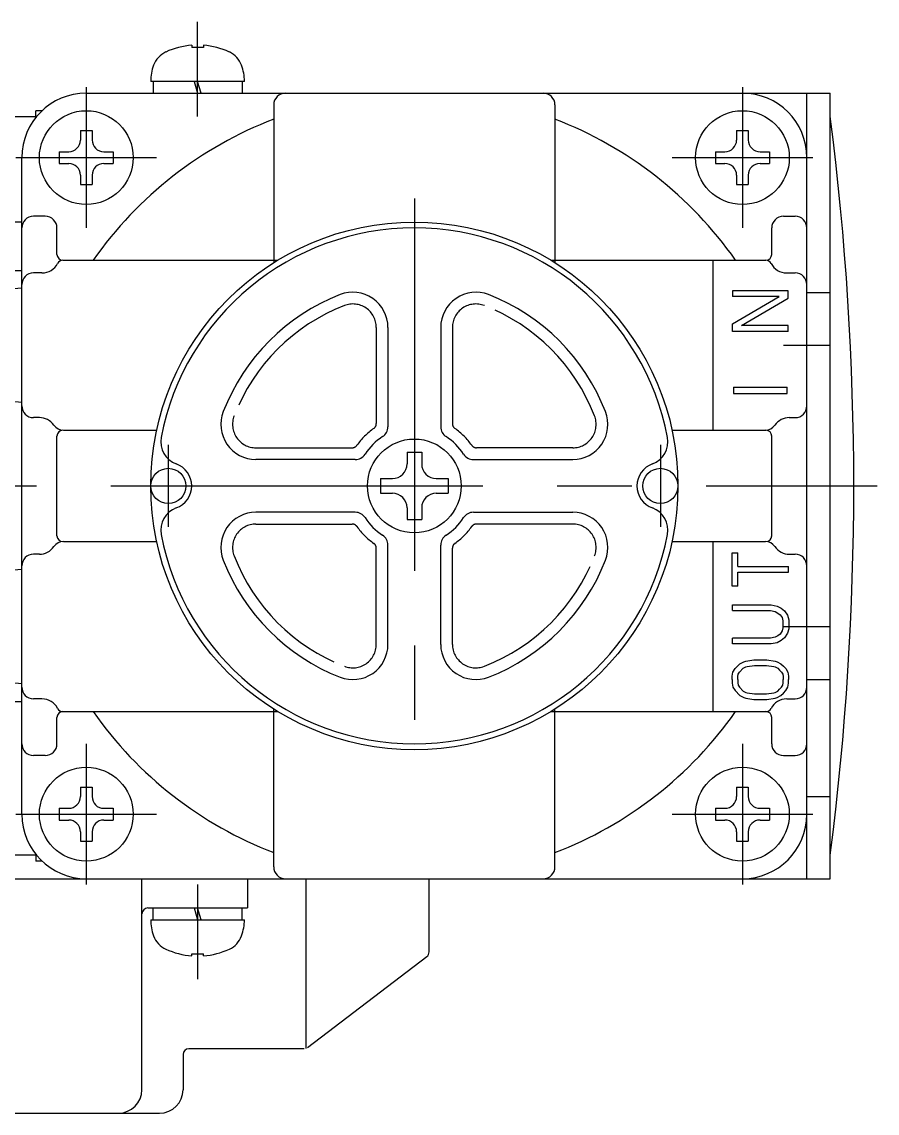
# Model space of a CAD drawing. Extents: x -260 to 40, y -107 to 195.
# Drawn here: x -165.7 to -92.7, y 101.5 to 194.6 of the extents above; entities that cross this region are included whole.
import ezdxf

# ---------------------------------------------------------------- set-up
doc = ezdxf.new("R2010")
doc.units = 0
doc.linetypes.add('CENTER', pattern=[50.8, 31.75, -6.35, 6.35, -6.35])
doc.linetypes.add('DASHED', pattern=[19.05, 12.7, -6.35])
doc.layers.get('0').update_dxf_attribs({"linetype": 'CONTINUOUS'})
doc.layers.add('CENTER', color=1, linetype='CENTER')

msp = doc.modelspace()

# ---------------------------------------------------------------- linework, layer by layer
at = {"color": 7, "linetype": 'CONTINUOUS'}
for p, q in [((-151.212, 192.57), (-151.212, 192.389)), ((-150.212, 192.389), (-151.212, 192.389)), ((-150.212, 192.57), (-150.212, 192.389)), ((-146.712, 189.489), (-154.712, 189.489)), ((-154.512, 189.489), (-154.512, 188.489)), ((-151.012, 189.489), (-150.712, 188.489)), ((-150.412, 188.489), (-150.712, 189.489)), ((-146.912, 189.489), (-146.912, 188.489)), ((-160.248, 188.489), (-96.712, 188.489)), ((-98.712, 121.489), (-98.712, 188.489)), ((-96.712, 121.489), (-96.712, 188.489)), ((-144.212, 187.489), (-144.212, 174.022)), ((-120.212, 187.489), (-120.212, 174.022)), ((-184.912, 186.489), (-164.512, 186.489)), ((-164.512, 186.418), (-164.512, 186.989)), ((-163.987, 186.989), (-164.512, 186.989)), ((-160.712, 185.289), (-160.712, 184.489)), ((-160.712, 185.289), (-159.712, 185.289)), ((-159.712, 185.289), (-159.712, 184.489)), ((-104.712, 185.289), (-104.712, 184.489)), ((-104.712, 185.289), (-103.712, 185.289)), ((-103.712, 185.289), (-103.712, 184.489)), ((-162.512, 183.489), (-162.512, 182.489)), ((-162.512, 183.489), (-161.712, 183.489)), ((-158.712, 183.489), (-157.912, 183.489)), ((-157.912, 183.489), (-157.912, 182.489)), ((-106.512, 183.489), (-105.712, 183.489)), ((-106.512, 183.489), (-106.512, 182.489)), ((-102.712, 183.489), (-101.912, 183.489)), ((-101.912, 183.489), (-101.912, 182.489)), ((-165.712, 126.99), (-165.712, 182.989)), ((-162.512, 182.489), (-161.712, 182.489)), ((-158.712, 182.489), (-157.912, 182.489)), ((-106.512, 182.489), (-105.712, 182.489)), ((-102.712, 182.489), (-101.912, 182.489)), ((-160.712, 181.489), (-160.712, 180.689)), ((-160.712, 180.689), (-159.712, 180.689)), ((-159.712, 181.489), (-159.712, 180.689)), ((-104.712, 181.489), (-104.712, 180.689)), ((-104.712, 180.689), (-103.712, 180.689)), ((-103.712, 181.489), (-103.712, 180.689)), ((-163.712, 177.989), (-164.712, 177.989)), ((-100.712, 177.989), (-99.712, 177.989)), ((-165.712, 177.489), (-186.712, 177.489)), ((-162.712, 174.739), (-162.712, 176.989)), ((-101.712, 174.739), (-101.712, 176.989)), ((-162.212, 174.239), (-143.86, 174.239)), ((-120.563, 174.239), (-102.212, 174.239)), ((-106.706, 159.739), (-106.706, 174.239)), ((-186.712, 173.364), (-165.712, 173.364)), ((-163.99, 173.154), (-164.712, 173.154)), ((-100.434, 173.154), (-99.712, 173.154)), ((-165.712, 171.864), (-175.255, 171.029)), ((-100.306, 171.636), (-105.055, 171.636)), ((-105.055, 171.636), (-105.055, 171.13)), ((-100.306, 170.989), (-100.306, 171.636)), ((-98.712, 171.489), (-96.712, 171.489)), ((-101.069, 171.13), (-105.055, 171.13)), ((-105.055, 168.816), (-101.069, 171.13)), ((-104.292, 168.674), (-100.306, 170.989)), ((-134.462, 168.505), (-134.462, 160.033)), ((-129.962, 168.505), (-129.962, 160.033)), ((-105.055, 168.169), (-105.055, 168.816)), ((-100.306, 168.674), (-104.292, 168.674)), ((-100.306, 168.169), (-100.306, 168.674)), ((-100.306, 168.169), (-105.055, 168.169)), ((-165.712, 162.114), (-175.255, 162.949)), ((-104.973, 163.422), (-100.393, 163.422)), ((-104.973, 163.422), (-104.973, 162.875)), ((-100.393, 162.875), (-100.393, 163.422)), ((-104.973, 162.875), (-100.393, 162.875)), ((-164.212, 160.814), (-164.712, 160.814)), ((-100.212, 160.814), (-99.712, 160.814)), ((-162.712, 150.739), (-162.712, 159.239)), ((-162.158, 159.739), (-154.205, 159.739)), ((-110.219, 159.739), (-102.212, 159.739)), ((-101.712, 150.739), (-101.712, 159.239)), ((-132.837, 157.864), (-132.837, 156.864)), ((-132.837, 157.864), (-131.587, 157.864)), ((-131.587, 157.864), (-131.587, 156.864)), ((-137.255, 157.239), (-145.728, 157.239)), ((-127.168, 157.239), (-118.696, 157.239)), ((-135.087, 155.614), (-135.087, 154.364)), ((-135.087, 155.614), (-134.087, 155.614)), ((-130.337, 155.614), (-129.337, 155.614)), ((-129.337, 155.614), (-129.337, 154.364)), ((-135.087, 154.364), (-134.087, 154.364)), ((-130.337, 154.364), (-129.337, 154.364)), ((-137.255, 152.739), (-145.728, 152.739)), ((-132.837, 153.114), (-132.837, 152.114)), ((-131.587, 153.114), (-131.587, 152.114)), ((-127.168, 152.739), (-118.696, 152.739)), ((-132.837, 152.114), (-131.587, 152.114)), ((-162.158, 150.239), (-154.205, 150.239)), ((-134.462, 141.473), (-134.462, 149.946)), ((-129.962, 141.473), (-129.962, 149.946)), ((-110.219, 150.239), (-102.266, 150.239)), ((-106.712, 135.739), (-106.712, 150.239)), ((-164.212, 149.164), (-164.712, 149.164)), ((-105.086, 146.444), (-105.086, 149.291)), ((-105.086, 149.291), (-104.596, 149.291)), ((-104.596, 148.113), (-104.596, 149.291)), ((-100.212, 149.164), (-99.712, 149.164)), ((-104.596, 148.113), (-100.277, 148.113)), ((-100.277, 147.622), (-100.277, 148.113)), ((-165.712, 147.864), (-175.255, 147.029)), ((-104.596, 147.622), (-100.277, 147.622)), ((-104.596, 146.444), (-104.596, 147.622)), ((-104.596, 146.444), (-105.086, 146.444)), ((-105.071, 144.844), (-101.756, 144.844)), ((-105.071, 144.353), (-105.071, 144.844)), ((-105.071, 144.353), (-101.81, 144.353)), ((-101.81, 144.353), (-101.424, 144.267)), ((-101.756, 144.844), (-101.259, 144.733)), ((-101.259, 144.733), (-100.914, 144.561)), ((-100.914, 144.561), (-100.618, 144.324)), ((-100.618, 144.324), (-100.38, 143.966)), ((-101.424, 144.267), (-101.18, 144.145)), ((-101.18, 144.145), (-100.984, 143.989)), ((-100.984, 143.989), (-100.831, 143.758)), ((-100.831, 143.758), (-100.752, 143.484)), ((-100.752, 143.484), (-100.752, 142.871)), ((-100.38, 143.966), (-100.262, 143.553)), ((-100.262, 143.553), (-100.262, 142.792)), ((-100.83, 142.638), (-100.991, 142.356)), ((-100.752, 142.871), (-100.83, 142.638)), ((-100.38, 142.437), (-100.612, 142.031)), ((-100.262, 142.792), (-100.38, 142.437)), ((-101.81, 141.997), (-105.071, 141.997)), ((-105.071, 141.507), (-105.071, 141.997)), ((-101.756, 141.507), (-105.071, 141.507)), ((-101.424, 142.083), (-101.81, 141.997)), ((-101.259, 141.617), (-101.756, 141.507)), ((-101.18, 142.205), (-101.424, 142.083)), ((-100.914, 141.79), (-101.259, 141.617)), ((-100.991, 142.356), (-101.18, 142.205)), ((-100.612, 142.031), (-100.914, 141.79)), ((-104.841, 139.403), (-104.421, 139.823)), ((-104.421, 139.823), (-104.092, 139.987)), ((-104.092, 139.987), (-103.916, 140.046)), ((-103.916, 140.046), (-103.226, 140.145)), ((-103.809, 139.59), (-103.193, 139.678)), ((-103.226, 140.145), (-102.119, 140.145)), ((-103.193, 139.678), (-102.152, 139.678)), ((-102.152, 139.678), (-101.536, 139.59)), ((-102.119, 140.145), (-101.429, 140.046)), ((-101.429, 140.046), (-101.253, 139.987)), ((-101.253, 139.987), (-100.924, 139.823)), ((-100.924, 139.823), (-100.711, 139.61)), ((-165.712, 138.114), (-175.255, 138.949)), ((-105.076, 138.764), (-105.019, 139.107)), ((-105.076, 138.465), (-105.076, 138.764)), ((-105.019, 139.107), (-104.841, 139.403)), ((-104.609, 138.725), (-104.573, 138.943)), ((-104.609, 138.465), (-104.609, 138.725)), ((-104.573, 138.943), (-104.471, 139.113)), ((-104.471, 139.113), (-104.144, 139.439)), ((-104.144, 139.439), (-103.913, 139.555)), ((-103.913, 139.555), (-103.809, 139.59)), ((-101.536, 139.59), (-101.432, 139.555)), ((-101.432, 139.555), (-101.201, 139.439)), ((-101.201, 139.439), (-101.041, 139.28)), ((-101.041, 139.28), (-100.874, 139.113)), ((-100.874, 139.113), (-100.772, 138.943)), ((-100.772, 138.943), (-100.736, 138.725)), ((-100.736, 138.725), (-100.736, 138.465)), ((-100.711, 139.61), (-100.504, 139.403)), ((-100.504, 139.403), (-100.326, 139.107)), ((-100.326, 139.107), (-100.269, 138.764)), ((-100.269, 138.764), (-100.269, 138.465)), ((-105.076, 138.465), (-105.076, 138.165)), ((-105.076, 138.165), (-105.019, 137.822)), ((-105.019, 137.822), (-104.841, 137.526)), ((-104.609, 138.465), (-104.609, 138.204)), ((-104.609, 138.204), (-104.573, 137.987)), ((-104.573, 137.987), (-104.471, 137.816)), ((-104.471, 137.816), (-104.144, 137.49)), ((-101.041, 137.649), (-100.874, 137.816)), ((-100.874, 137.816), (-100.772, 137.987)), ((-100.772, 137.987), (-100.736, 138.204)), ((-100.736, 138.204), (-100.736, 138.465)), ((-100.504, 137.526), (-100.326, 137.822)), ((-100.326, 137.822), (-100.269, 138.165)), ((-100.269, 138.165), (-100.269, 138.465)), ((-98.712, 138.489), (-96.712, 138.489)), ((-104.841, 137.526), (-104.421, 137.106)), ((-104.421, 137.106), (-104.092, 136.942)), ((-104.144, 137.49), (-103.913, 137.374)), ((-104.092, 136.942), (-103.916, 136.883)), ((-103.916, 136.883), (-103.226, 136.784)), ((-103.913, 137.374), (-103.809, 137.339)), ((-103.809, 137.339), (-103.193, 137.251)), ((-103.193, 137.251), (-102.152, 137.251)), ((-102.152, 137.251), (-101.536, 137.339)), ((-102.119, 136.784), (-101.429, 136.883)), ((-101.536, 137.339), (-101.432, 137.374)), ((-101.432, 137.374), (-101.201, 137.49)), ((-101.429, 136.883), (-101.253, 136.942)), ((-101.253, 136.942), (-100.924, 137.106)), ((-101.201, 137.49), (-101.041, 137.649)), ((-100.924, 137.106), (-100.711, 137.319)), ((-100.711, 137.319), (-100.504, 137.526)), ((-186.712, 136.614), (-165.712, 136.614)), ((-163.99, 136.824), (-164.712, 136.824)), ((-144.212, 122.489), (-144.212, 135.956)), ((-120.212, 122.489), (-120.212, 135.956)), ((-103.226, 136.784), (-102.119, 136.784)), ((-100.434, 136.824), (-99.712, 136.824)), ((-162.712, 132.989), (-162.712, 135.239)), ((-162.212, 135.739), (-143.86, 135.739)), ((-120.563, 135.739), (-102.212, 135.739)), ((-101.712, 132.989), (-101.712, 135.239)), ((-163.712, 131.989), (-164.712, 131.989)), ((-100.712, 131.989), (-99.712, 131.989)), ((-160.712, 129.289), (-160.712, 128.489)), ((-160.712, 129.289), (-159.712, 129.289)), ((-159.712, 129.289), (-159.712, 128.489)), ((-104.712, 129.289), (-104.712, 128.489)), ((-104.712, 129.289), (-103.712, 129.289)), ((-103.712, 129.289), (-103.712, 128.489)), ((-98.712, 128.489), (-96.712, 128.489)), ((-162.512, 127.489), (-162.512, 126.489)), ((-162.512, 127.489), (-161.712, 127.489)), ((-158.712, 127.489), (-157.912, 127.489)), ((-157.912, 127.489), (-157.912, 126.489)), ((-106.512, 127.489), (-105.712, 127.489)), ((-106.512, 127.489), (-106.512, 126.489)), ((-102.712, 127.489), (-101.912, 127.489)), ((-101.912, 127.489), (-101.912, 126.489)), ((-162.512, 126.489), (-161.712, 126.489)), ((-158.712, 126.489), (-157.912, 126.489)), ((-106.512, 126.489), (-105.712, 126.489)), ((-102.712, 126.489), (-101.912, 126.489)), ((-160.712, 125.489), (-160.712, 124.689)), ((-159.712, 125.489), (-159.712, 124.689)), ((-104.712, 125.489), (-104.712, 124.689)), ((-103.712, 125.489), (-103.712, 124.689)), ((-160.712, 124.689), (-159.712, 124.689)), ((-104.712, 124.689), (-103.712, 124.689)), ((-164.512, 123.489), (-173.667, 123.489)), ((-164.512, 123.56), (-164.512, 122.989)), ((-163.987, 122.989), (-164.512, 122.989)), ((-255.712, 121.489), (-96.712, 121.489)), ((-155.457, 103.489), (-155.457, 121.489)), ((-146.455, 121.489), (-146.455, 118.989)), ((-141.452, 107.019), (-141.452, 121.489)), ((-130.955, 115.237), (-130.955, 121.489)), ((-154.957, 118.989), (-146.455, 118.989)), ((-154.512, 117.989), (-154.512, 118.989)), ((-151.012, 118.989), (-150.712, 117.989)), ((-150.412, 117.989), (-150.712, 118.989)), ((-146.912, 117.989), (-146.912, 118.989)), ((-154.712, 117.989), (-146.712, 117.989)), ((-151.212, 114.908), (-151.212, 115.089)), ((-151.212, 115.089), (-150.212, 115.089)), ((-150.212, 114.908), (-150.212, 115.089)), ((-141.318, 107.092), (-131.152, 114.839)), ((-151.955, 106.489), (-151.955, 103.489)), ((-141.621, 106.989), (-151.455, 106.989)), ((-198.955, 101.489), (-153.955, 101.489))]:
    msp.add_line(p, q, dxfattribs=at)
at = {"color": 3, "linetype": 'DASHED'}
for p, q in [((-135.462, 168.505), (-135.462, 160.298)), ((-128.962, 168.505), (-128.962, 160.298)), ((-145.728, 158.239), (-137.521, 158.239)), ((-118.696, 158.239), (-126.903, 158.239)), ((-145.728, 151.739), (-137.521, 151.739)), ((-118.696, 151.739), (-126.903, 151.739)), ((-135.462, 141.473), (-135.462, 149.68)), ((-128.962, 141.473), (-128.962, 149.68))]:
    msp.add_line(p, q, dxfattribs=at)
at = {"color": 7, "linetype": 'CONTINUOUS'}
for centre, radius in [((-160.212, 182.989), 4), ((-104.212, 182.989), 4), ((-132.212, 154.989), 22.5), ((-132.212, 154.989), 4), ((-153.212, 154.989), 1.5), ((-111.212, 154.989), 1.5), ((-160.211, 126.99), 4), ((-104.212, 126.989), 4)]:
    msp.add_circle(centre, radius, dxfattribs=at)
for centre, radius, start, end in [((-152.589, 190.179), 2, 114.6567, 159.82716), ((-150.712, 186.089), 6.5, 94.41171, 114.6567), ((-150.712, 186.089), 6.5, 65.3433, 85.58829), ((-148.835, 190.179), 2, 20.17284, 65.3433), ((-150.712, 189.489), 4, 159.82716, 180.00002), ((-150.712, 189.489), 4, 359.99998, 20.17284), ((-160.212, 182.989), 5.5, 90, 180), ((-143.212, 187.489), 1, 90.87208, 180), ((-121.212, 187.489), 1, 0, 89.12792), ((-104.212, 182.989), 5.5, 0, 90), ((-132.212, 154.989), 33.5, 110.99024, 144.92649), ((-132.212, 154.989), 33.5, 35.07351, 69.00976), ((-343.774, 154.989), 249.063, 352.7341, 7.2659), ((-161.712, 184.489), 1, 270.00002, 0), ((-158.712, 184.489), 1, 179.99998, 270.00002), ((-105.712, 184.489), 1, 270.00002, 0), ((-102.712, 184.489), 1, 179.99998, 270.00002), ((-161.712, 181.489), 1, 0, 89.99998), ((-158.712, 181.489), 1, 89.99998, 179.99997), ((-105.712, 181.489), 1, 0, 89.99998), ((-102.712, 181.489), 1, 89.99998, 179.99997), ((-164.712, 176.989), 1, 90, 180), ((-163.712, 176.989), 1, 0, 90), ((-100.712, 176.989), 1, 90, 180), ((-99.712, 176.989), 1, 0, 90), ((-132.212, 154.989), 22, 10.84406, 169.15594), ((-162.212, 174.739), 0.5, 180, 270), ((-162.212, 173.739), 0.5, 90, 152.76697), ((-102.212, 174.739), 0.5, 270, 0), ((-102.212, 173.739), 0.5, 27.23303, 90), ((-164.712, 172.154), 1, 90, 180), ((-163.99, 174.654), 1.5, 270, 332.76697), ((-100.434, 174.654), 1.5, 207.23303, 270), ((-99.712, 172.154), 1, 0, 90), ((-132.212, 154.989), 17.5, 111.22731, 158.77269), ((-137.462, 168.505), 3, 0, 111.22731), ((-126.962, 168.505), 3, 68.77269, 180), ((-132.212, 154.989), 17.5, 21.22731, 68.77269), ((-164.712, 161.814), 1, 180, 270), ((-145.728, 160.239), 3, 158.77269, 270), ((-118.696, 160.239), 3, 270, 21.22731), ((-99.712, 161.814), 1, 270, 0), ((-164.212, 159.314), 1.5, 34.74406, 90), ((-162.158, 160.739), 1, 214.74406, 270), ((-102.266, 160.739), 1, 270, 325.25594), ((-100.212, 159.314), 1.5, 90, 145.25594), ((-162.212, 159.239), 0.5, 90, 180), ((-132.212, 154.989), 5, 122.79717, 147.20283), ((-135.462, 160.033), 1, 302.79717, 0), ((-128.962, 160.033), 1, 180, 237.20283), ((-132.212, 154.989), 5, 32.79717, 57.20283), ((-102.212, 159.239), 0.5, 0, 90), ((-151.855, 158.752), 2, 169.15594, 250.16664), ((-112.569, 158.752), 2, 289.83336, 10.84406), ((-137.255, 158.239), 1, 270, 327.20283), ((-127.168, 158.239), 1, 212.79717, 270), ((-153.212, 154.989), 2, 289.83336, 70.16664), ((-134.087, 156.864), 1.25, 270.00002, 0), ((-130.337, 156.864), 1.25, 179.99998, 270.00002), ((-111.212, 154.989), 2, 109.83336, 250.16664), ((-134.087, 153.114), 1.25, 0, 89.99998), ((-130.337, 153.114), 1.25, 89.99998, 179.99997), ((-151.855, 151.226), 2, 109.83336, 190.84406), ((-145.728, 149.739), 3, 90, 201.22731), ((-137.255, 151.739), 1, 32.79717, 90), ((-127.168, 151.739), 1, 90, 147.20283), ((-118.696, 149.739), 3, 338.77269, 90), ((-112.569, 151.226), 2, 349.15594, 70.16664), ((-132.212, 154.989), 5, 212.79717, 237.20283), ((-132.212, 154.989), 5, 302.79717, 327.20283), ((-132.212, 154.989), 22, 190.84406, 349.15594), ((-162.158, 149.239), 1, 90, 145.25594), ((-162.212, 150.739), 0.5, 180, 270), ((-135.462, 149.946), 1, 0, 57.20283), ((-128.962, 149.946), 1, 122.79717, 180), ((-102.266, 149.239), 1, 34.74406, 90), ((-102.212, 150.739), 0.5, 270, 0), ((-164.712, 148.164), 1, 90, 180), ((-164.212, 150.664), 1.5, 270, 325.25594), ((-100.212, 150.664), 1.5, 214.74406, 270), ((-99.712, 148.164), 1, 0, 90), ((-132.212, 154.989), 17.5, 201.22731, 248.77269), ((-132.212, 154.989), 17.5, 291.22731, 338.77269), ((-137.462, 141.473), 3, 248.77269, 0), ((-126.962, 141.473), 3, 180, 291.22731), ((-164.712, 137.824), 1, 180, 270), ((-99.712, 137.824), 1, 270, 0), ((-163.99, 135.324), 1.5, 27.23303, 90), ((-162.212, 136.239), 0.5, 207.23303, 270), ((-102.212, 136.239), 0.5, 270, 332.76697), ((-100.434, 135.324), 1.5, 90, 152.76697), ((-162.212, 135.239), 0.5, 90, 180), ((-132.212, 154.989), 33.5, 215.07351, 249.00976), ((-132.212, 154.989), 33.5, 290.99024, 324.92649), ((-102.212, 135.239), 0.5, 0, 90), ((-164.712, 132.989), 1, 180, 270), ((-163.712, 132.989), 1, 270, 0), ((-100.712, 132.989), 1, 180, 270), ((-99.712, 132.989), 1, 270, 0), ((-161.712, 128.489), 1, 270.00002, 0), ((-158.712, 128.489), 1, 179.99998, 270.00002), ((-105.712, 128.489), 1, 270.00002, 0), ((-102.712, 128.489), 1, 179.99998, 270.00002), ((-160.211, 126.99), 5.501, 180, 269.99547), ((-104.212, 126.989), 5.5, 270, 0), ((-161.712, 125.489), 1, 0, 89.99998), ((-158.712, 125.489), 1, 89.99998, 179.99997), ((-105.712, 125.489), 1, 0, 89.99998), ((-102.712, 125.489), 1, 89.99998, 179.99997), ((-143.212, 122.489), 1, 180, 270), ((-121.212, 122.489), 1, 270, 0), ((-154.957, 118.489), 0.5, 90, 180), ((-150.712, 117.989), 4, 179.99998, 200.17284), ((-150.712, 117.989), 4, 339.82716, 0.00002), ((-152.589, 117.299), 2, 200.17284, 245.3433), ((-148.835, 117.299), 2, 294.6567, 339.82716), ((-150.712, 121.389), 6.5, 245.3433, 265.58829), ((-150.712, 121.389), 6.5, 274.41171, 294.6567), ((-131.455, 115.237), 0.5, 307.31153, 0), ((-151.455, 106.489), 0.5, 90, 180), ((-157.457, 103.489), 2, 270, 0), ((-153.955, 103.489), 2, 270, 0)]:
    msp.add_arc(centre, radius, start, end, dxfattribs=at)
at = {"color": 3, "linetype": 'DASHED'}
for centre, radius, start, end in [((-132.212, 154.989), 16.5, 111.22731, 158.77269), ((-137.462, 168.505), 2, 0, 111.22731), ((-126.962, 168.505), 2, 68.77269, 180), ((-132.212, 154.989), 16.5, 21.22731, 68.77269), ((-145.728, 160.239), 2, 158.77269, 270), ((-135.962, 160.298), 0.5, 305.23442, 0), ((-128.462, 160.298), 0.5, 180, 234.76558), ((-118.696, 160.239), 2, 270, 21.22731), ((-132.212, 154.989), 6, 125.23442, 144.76558), ((-132.212, 154.989), 6, 35.23442, 54.76558), ((-137.521, 158.739), 0.5, 270, 324.76558), ((-126.903, 158.739), 0.5, 215.23442, 270), ((-145.728, 149.739), 2, 90, 201.22731), ((-137.521, 151.239), 0.5, 35.23442, 90), ((-126.903, 151.239), 0.5, 90, 144.76558), ((-118.696, 149.739), 2, 338.77269, 90), ((-132.212, 154.989), 6, 215.23442, 234.76558), ((-132.212, 154.989), 6, 305.23442, 324.76558), ((-135.962, 149.68), 0.5, 0, 54.76558), ((-128.462, 149.68), 0.5, 125.23442, 180), ((-132.212, 154.989), 16.5, 201.22731, 248.77269), ((-132.212, 154.989), 16.5, 291.22731, 338.77269), ((-137.462, 141.473), 2, 248.77269, 0), ((-126.962, 141.473), 2, 180, 291.22731)]:
    msp.add_arc(centre, radius, start, end, dxfattribs=at)
at = {"layer": 'CENTER', "color": 1, "linetype": 'CENTER'}
for p, q in [((-150.712, 186.489), (-150.712, 194.57)), ((-160.212, 188.989), (-160.212, 176.989)), ((-104.212, 188.989), (-104.212, 176.989)), ((-166.212, 182.989), (-154.212, 182.989)), ((-110.212, 182.989), (-98.212, 182.989)), ((-132.212, 179.489), (-132.212, 130.489)), ((-100.712, 166.989), (-96.712, 166.989)), ((-153.212, 158.489), (-153.212, 151.489)), ((-111.212, 158.489), (-111.212, 151.489)), ((-259.712, 154.989), (-92.712, 154.989)), ((-100.712, 142.989), (-96.712, 142.989)), ((-160.211, 132.99), (-160.211, 120.99)), ((-104.212, 132.989), (-104.212, 120.989)), ((-166.211, 126.99), (-154.211, 126.99)), ((-110.212, 126.989), (-98.212, 126.989)), ((-150.712, 120.989), (-150.712, 112.908))]:
    msp.add_line(p, q, dxfattribs=at)

doc.saveas('drawing.dxf')
